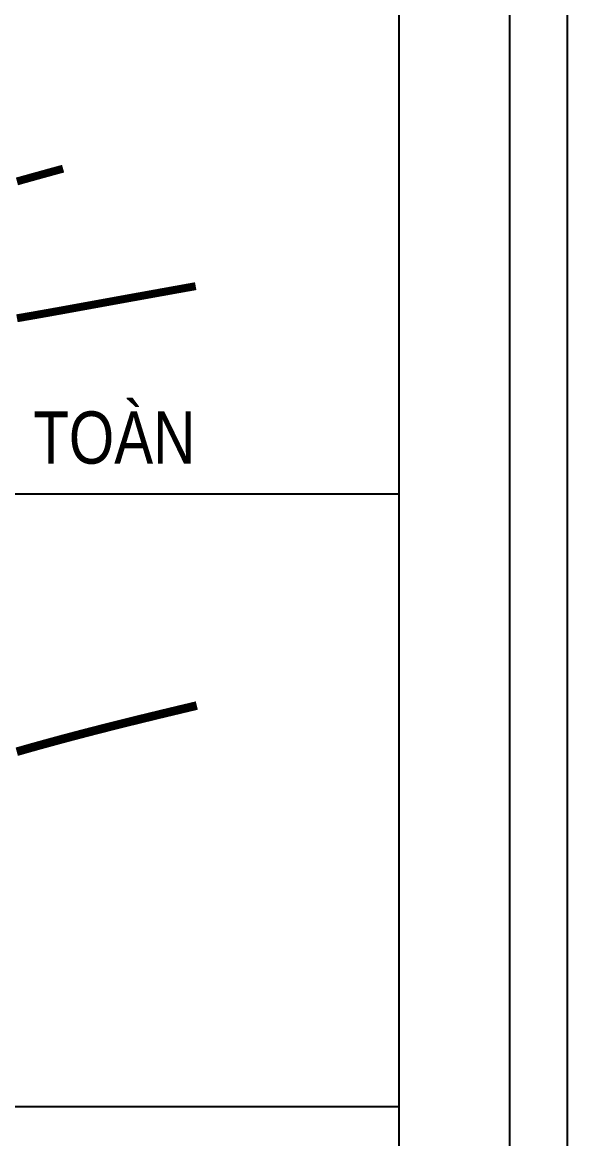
# Model space of a CAD drawing. Header units: inches. Extents: x 138 to 1256, y -84 to 787.
# Drawn here: x 1243.44 to 1255.53, y -38.28 to -13.54 of the extents above; entities that cross this region are included whole.
import ezdxf

# ---------------------------------------------------------------- set-up
doc = ezdxf.new("R2010")
doc.units = ezdxf.units.IN
doc.header["$MEASUREMENT"] = 0
for name, color, linetype in [('ENTTNTHIETKE1', 2, 'Continuous'), ('KHUNGTEN', 5, 'Continuous'), ('T.bao', 6, 'Continuous'), ('thep', 2, 'Continuous'), ('TXT', 5, 'Continuous')]:
    doc.layers.add(name, color=color, linetype=linetype)
doc.layers.add('ISO', color=153, linetype='Continuous', lineweight=13)
doc.layers.add('LC ISO', color=160, linetype='Continuous', lineweight=13)
doc.styles.add('T2', font='', dxfattribs={"width": 0.8})
doc.styles.get('T2').set_extended_font_data('.VnArialH')

# ---------------------------------------------------------------- blocks, each defined once
blk = doc.blocks.new('chu ki Miss Duyen')
at = {"layer": 'ISO', "ltscale": 2, "const_width": 40}
blk.add_lwpolyline([(3029.1, 1777.9), (3037.2, 1781.4), (3045.3, 1785), (3053.3, 1788.6), (3061.4, 1792.2), (3069.5, 1795.7), (3077.6, 1799.3), (3085.6, 1802.8), (3093.7, 1806.4), (3101.8, 1809.9), (3109.9, 1813.4), (3118, 1816.9), (3126.1, 1820.5), (3134.2, 1824), (3142.3, 1827.5), (3150.4, 1831), (3156, 1833.4), (3166.6, 1838), (3174.7, 1841.4), (3182.8, 1844.9), (3190.9, 1848.4), (3199, 1851.9), (3207.2, 1855.3), (3215.3, 1858.8), (3223.4, 1862.2), (3231.5, 1865.7), (3239.6, 1869.1), (3247.8, 1872.5), (3255.9, 1876), (3264, 1879.4), (3272.2, 1882.8), (3280.3, 1886.2), (3288.5, 1889.6), (3296.6, 1893), (3304.7, 1896.4), (3312.9, 1899.8), (3321, 1903.2), (3329.2, 1906.6), (3337.3, 1910), (3345.5, 1913.3), (3353.7, 1916.7), (3361.8, 1920.1), (3370, 1923.4), (3378.1, 1926.8), (3386.3, 1930.1), (3394.5, 1933.5), (3402.6, 1936.8), (3410.8, 1940.2), (3419, 1943.5), (3427.1, 1946.8), (3435.3, 1950.2), (3451.7, 1956.8), (3468, 1963.4), (3484.4, 1970), (3500.8, 1976.6), (3517.2, 1983.2), (3533.5, 1989.8), (3549.9, 1996.3), (3566.3, 2002.9), (3582.7, 2009.4), (3599.1, 2015.9), (3615.6, 2022.4), (3632, 2028.9), (3648.4, 2035.4), (3664.8, 2041.9), (3681.2, 2048.4), (3697.7, 2054.8), (3714.1, 2061.3), (3730.6, 2067.7), (3747, 2074.1), (3763.4, 2080.6), (3779.9, 2087), (3796.3, 2093.4), (3812.8, 2099.8), (3827.9, 2105.7)], dxfattribs=at)
blk = doc.blocks.new('chu ki Toan')
at = {"layer": 'LC ISO', "const_width": 49}
for points in [[(4550.9, 1309.8), (4569.8, 1315.1), (4588.8, 1320.4), (4607.8, 1325.7), (4626.8, 1331), (4645.8, 1336.3), (4664.8, 1341.6), (4683.8, 1346.8), (4702.8, 1352.1), (4721.8, 1357.3), (4740.8, 1362.6), (4759.8, 1367.8), (4797.9, 1378.2), (4836, 1388.7)], [(4551, 464.4), (4563.5, 466.6), (4576.1, 468.7), (4588.7, 470.9), (4601.2, 473.1), (4613.8, 475.3), (4626.3, 477.4), (4638.9, 479.6), (4651.5, 481.8), (4664, 484), (4676.6, 486.3), (4689.1, 488.5), (4701.7, 490.7), (4714.3, 492.9), (4726.8, 495.2), (4739.4, 497.4), (4751.9, 499.6), (4764.5, 501.9), (4777, 504.1), (4789.6, 506.4), (4802.1, 508.6), (4814.7, 510.9), (4827.2, 513.1), (4839.8, 515.4), (4852.3, 517.7), (4864.9, 519.9), (4877.4, 522.2), (4890, 524.5), (4902.5, 526.7), (4915.1, 529), (4927.6, 531.3), (4940.2, 533.6), (4952.7, 535.9), (4965.2, 538.1), (4977.8, 540.4), (4990.3, 542.7), (5002.9, 545), (5015.4, 547.3), (5028, 549.6), (5040.5, 551.8), (5053.1, 554.1), (5065.6, 556.4), (5078.2, 558.7), (5090.7, 561), (5103.2, 563.3), (5115.8, 565.6), (5128.3, 567.8), (5140.7, 570.1), (5153.4, 572.4), (5166, 574.7), (5178.5, 577), (5191.1, 579.2), (5203.6, 581.5), (5216.1, 583.8), (5228.7, 586.1), (5241.2, 588.3), (5253.8, 590.6), (5266.3, 592.9), (5278.9, 595.1), (5291.4, 597.4), (5304, 599.7), (5316.5, 601.9), (5329.1, 604.2), (5341.6, 606.5), (5354.2, 608.7), (5366.7, 611), (5379.3, 613.3), (5391.8, 615.5), (5404.3, 617.8), (5416.9, 620), (5429.4, 622.3), (5442, 624.6), (5454.5, 626.8), (5467.1, 629.1), (5479.6, 631.3), (5492.2, 633.6), (5504.7, 635.8), (5517.3, 638.1), (5529.8, 640.4), (5542.4, 642.6), (5554.9, 644.9), (5567.5, 647.1), (5580, 649.4), (5592.6, 651.6), (5605.1, 653.9), (5617.7, 656.1), (5630.2, 658.4), (5642.8, 660.6), (5655.3, 662.9)]]:
    blk.add_lwpolyline(points, dxfattribs=at)
blk = doc.blocks.new('khung vpn')
at = {"layer": 'Defpoints'}
blk.add_line((52556.4596, -4235.2757), (52556.4596, -4195.4455), dxfattribs=at)
at = {"layer": 'KHUNGTEN'}
blk.add_lwpolyline([(52556.243, -4234.885), (52502.0479, -4234.885), (52502.0479, -4195.6621), (52556.243, -4195.6621)], close=True, dxfattribs=at)
at = {"layer": 'T.bao'}
for p, q in [((52549.4429, -4225.2406), (52555.8322, -4225.2406)), ((52549.4429, -4227.5165), (52555.8322, -4227.5165))]:
    blk.add_line(p, q, dxfattribs=at)
at = {"layer": 'thep'}
for points in [[(52555.8322, -4234.4741), (52502.4588, -4234.4741), (52502.4588, -4196.073), (52555.8322, -4196.073)], [(52555.8322, -4196.073), (52555.8322, -4234.4741), (52549.4429, -4234.4741), (52549.4429, -4196.073)]]:
    blk.add_lwpolyline(points, close=True, dxfattribs=at)
at = {"layer": 'TXT', "linetype": 'Continuous'}
blk.add_line((52555.8322, -4196.073), (52555.8322, -4234.4741), dxfattribs=at)
at = {"layer": 'ISO', "xscale": 0.0007999999999999995, "yscale": 0.0007999999999999995, "zscale": 0.0007999999999999995, "rotation": 352.0676215534355}
blk.add_blockref('chu ki Miss Duyen', (52551.816, -4227.273), dxfattribs=at)
at = {"layer": 'LC ISO', "xscale": 0.000601425, "yscale": 0.000601425, "zscale": 0.000601425}
blk.add_blockref('chu ki Toan', (52551.6761, -4224.8675), dxfattribs=at)
at = {"layer": 'TXT', "linetype": 'Continuous', "style": 'T2', "width": 0.8}
blk.add_text('ks. ph¹m v¨n toµn', height=0.194085, dxfattribs=at).set_placement((52552.8706, -4225.1284))

msp = doc.modelspace()

# ---------------------------------------------------------------- block references
at = {"layer": 'ENTTNTHIETKE1', "color": 6, "xscale": 5.965326529308613, "yscale": 5.965326529308613, "zscale": 5.965326529308613}
msp.add_blockref('khung vpn', (-312260.911, 25180.949), dxfattribs=at)

doc.saveas('drawing.dxf')
